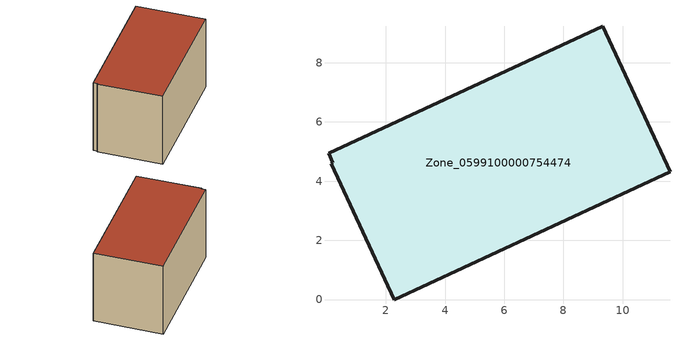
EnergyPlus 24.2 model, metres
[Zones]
Zone_0599100000754474
 floor ground (C_G): 2.28,0 0.15,4.59 0.21,4.62 0.06,4.94 9.33,9.23 11.6,4.32 z0.68
 wall outside (C_F): 2.28,0 11.6,4.32 9.33,9.23 0.06,4.94 0.21,4.62 0.15,4.59 2.28,0 z0.68:6.77
 roof outside (C_R): 0.15,4.59 2.28,0 11.6,4.32 9.33,9.23 0.06,4.94 0.21,4.62 z6.77
[BUILDING]
Pand.0599100000754474: North Axis=0; Terrain=City; Loads Convergence Tolerance Value=0.04; Temperature Convergence Tolerance Value=0.4; Solar Distribution=FullExterior; Maximum Number of Warmup Days=25; Minimum Number of Warmup Days=1
[Site:Location]
Rotterdam.The.Hague.AP_ZH_NLD Design_Conditions: Latitude=51.96; Longitude=4.45; Time Zone=1; Elevation=-4.5
[SITE:GROUNDTEMPERATURE:BUILDINGSURFACE]
18, 18, 18, 18, 18, 18, 18, 18, 18, 18, 18, 18
[MATERIAL] Thermal Absorptance=0.9; Solar Absorptance=0.7; Visible Absorptance=0.7
Name | Roughness | Thickness | Conductivity | Density | Specific Heat
G.TI.2006-2014 | MediumSmooth | 0.15 | 0.06 | 540 | 1210
F.TI.2006-2014 | Rough | 0.3 | 0.12 | 1920 | 840
R.TI.2006-2014 | MediumRough | 0.2 | 0.08 | 1500 | 1000
[CONSTRUCTION]
C_G: G.TI.2006-2014
C_F: F.TI.2006-2014
C_R: R.TI.2006-2014
[ZONE]
Zone_0599100000754474: Type=1; Multiplier=1; Ceiling Height=Autocalculate; Volume=Autocalculate; Floor Area=autocalculate; Part of Total Floor Area=Yes
[ZONEINFILTRATION:DESIGNFLOWRATE]
Infil_Zone_0599100000754474: Zone or ZoneList or Space or SpaceList=Zone_0599100000754474; Schedule=AlwaysOn; Design Flow Rate Calculation Method=Flow/Area; Flow Rate per Floor Area=0.0015; Constant Term Coefficient=1; Temperature Term Coefficient=0; Velocity Term Coefficient=0; Velocity Squared Term Coefficient=0
[HVACTEMPLATE:ZONE:IDEALLOADSAIRSYSTEM]
Zone_0599100000754474: Maximum Heating Supply Air Temperature=50; Minimum Cooling Supply Air Temperature=13; Maximum Heating Supply Air Humidity Ratio=0.0156; Minimum Cooling Supply Air Humidity Ratio=0.0077; Heating Limit=NoLimit; Cooling Limit=NoLimit; Dehumidification Control Type=ConstantSensibleHeatRatio; Cooling Sensible Heat Ratio=0.7; Dehumidification Setpoint=60; Humidification Control Type=None; Humidification Setpoint=30; Outdoor Air Method=None; Outdoor Air Flow Rate per Person=0.00944; Outdoor Air Flow Rate per Zone Floor Area=0; Outdoor Air Flow Rate per Zone=0; Demand Controlled Ventilation Type=None; Outdoor Air Economizer Type=NoEconomizer; Heat Recovery Type=None; Sensible Heat Recovery Effectiveness=0.7; Latent Heat Recovery Effectiveness=0.65
[ZONECONTROL:THERMOSTAT]
ThermostatControl_Zone_0599100000754474: Zone or ZoneList=Zone_0599100000754474; Control Type Schedule=DualSetpointControlType; Control 1=Thermostat_Zone_0599100000754474; Temperature Difference Between Cutout And Setpoint=0
[THERMOSTATSETPOINT:DUALSETPOINT]
Thermostat_Zone_0599100000754474: Heating Setpoint Temperature Schedule=HeatingSetpoint_Zone_0599100000754474; Cooling Setpoint Temperature Schedule=CoolingSetpoint_Zone_0599100000754474
[SCHEDULE:COMPACT]
HeatingSetpoint_Zone_0599100000754474: Through: 12/31, For: AllDays, Until: 24:00, 21
CoolingSetpoint_Zone_0599100000754474: Through: 12/31, For: AllDays, Until: 24:00, 24
DualSetpointControlType: Through: 12/31, For: AllDays, Until: 24:00, 4
AlwaysOn: Through: 12/31, For: AllDays, Until: 24:00, 1
